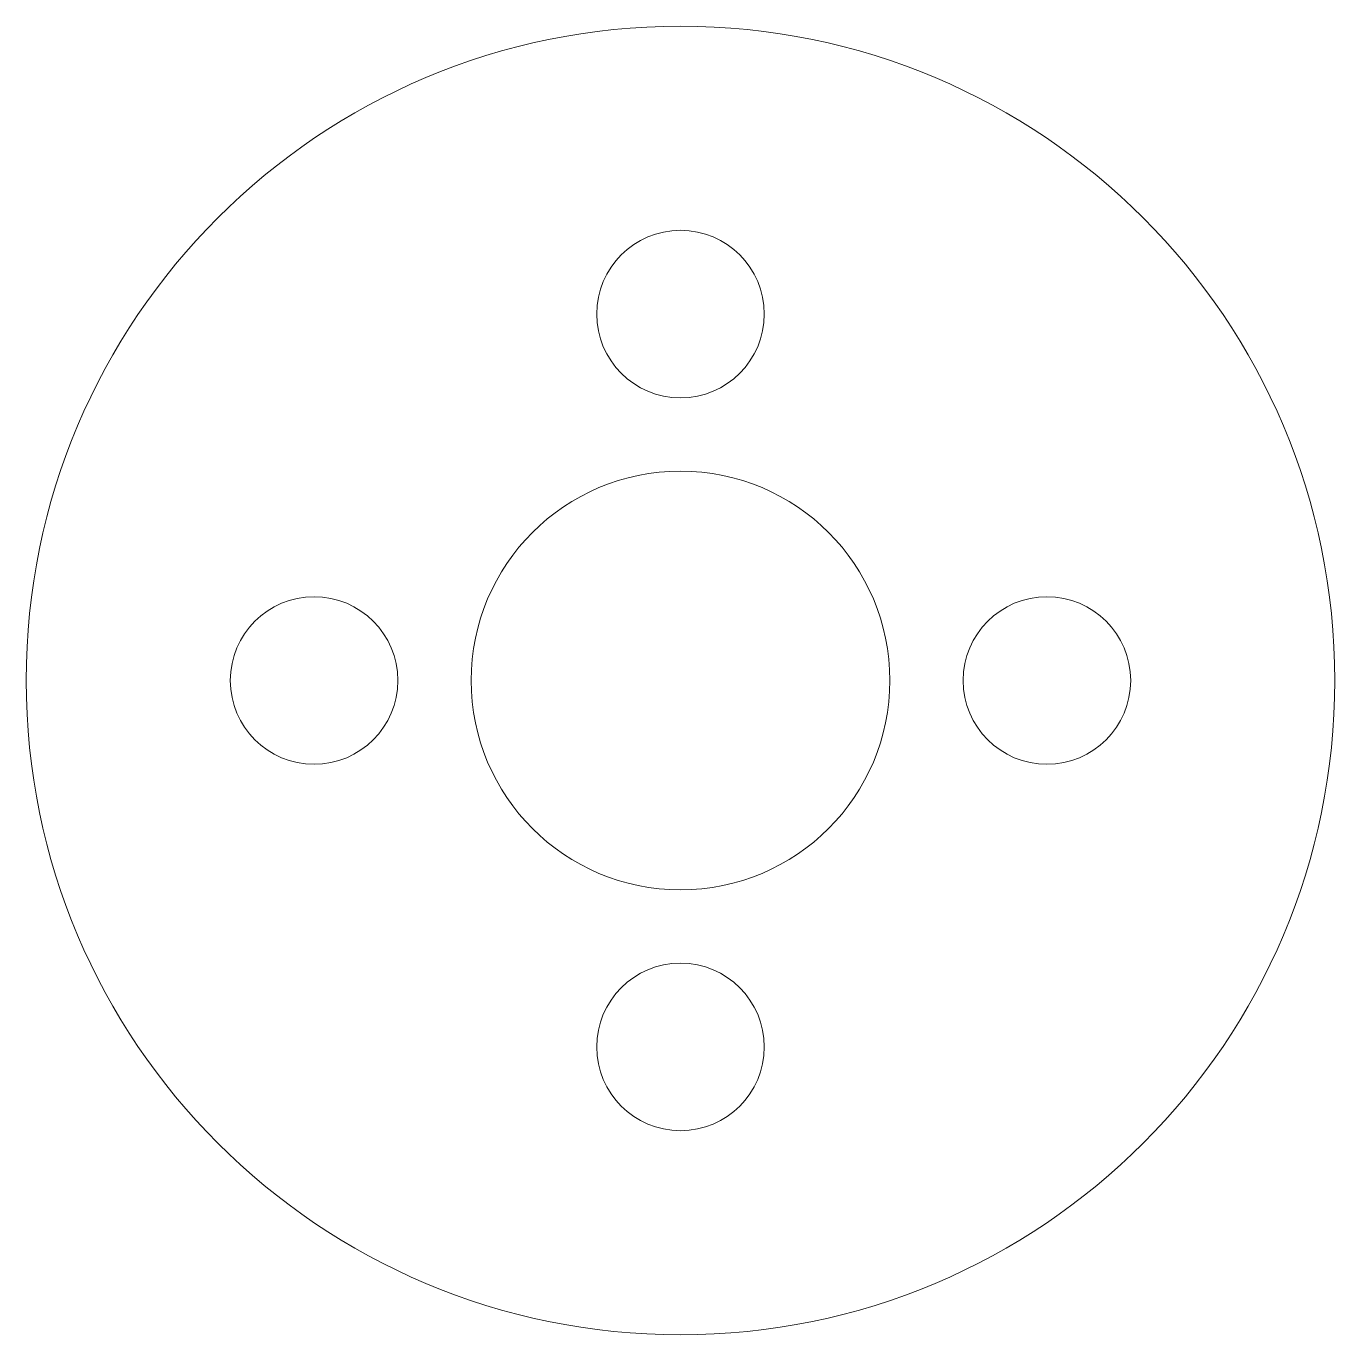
# Model space of a CAD drawing. Header units: millimetres. Extents: x -12.5 to 12.5, y -12.5 to 12.5.
import ezdxf

# ---------------------------------------------------------------- set-up
doc = ezdxf.new("R2010")
doc.units = ezdxf.units.MM

msp = doc.modelspace()

# ---------------------------------------------------------------- linework, layer by layer
at = {"color": 7, "linetype": 'Continuous', "lineweight": 15}
for centre, radius in [((0, 0), 12.5), ((0, 7), 1.6), ((0, 0), 4), ((-7, 0), 1.6), ((7, 0), 1.6), ((0, -7), 1.6)]:
    msp.add_circle(centre, radius, dxfattribs=at)

doc.saveas('drawing.dxf')
